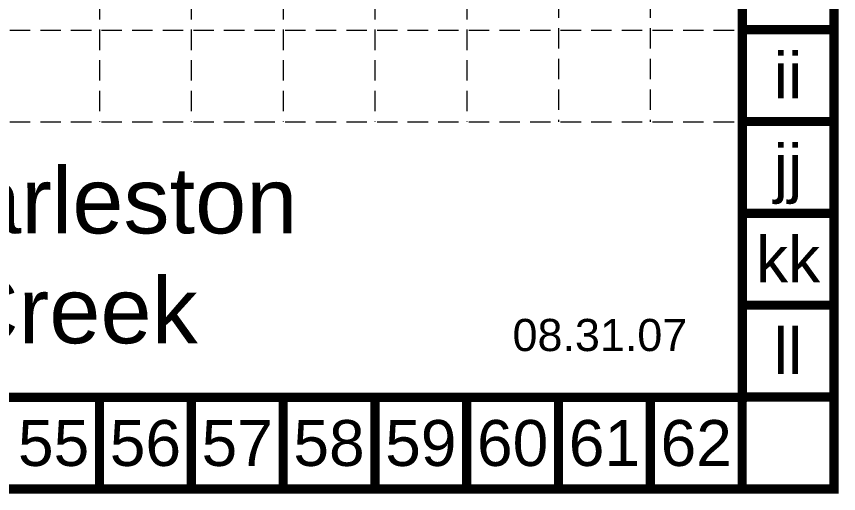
# Model space of a CAD drawing. Header units: inches. Extents: x 2547543 to 2548696, y 7125653 to 7126375.
# Drawn here: x 2548535.3 to 2548696.5, y 7125653.5 to 7125747 of the extents above; entities that cross this region are included whole.
import ezdxf
from ezdxf.enums import TextEntityAlignment as Align

# ---------------------------------------------------------------- set-up
doc = ezdxf.new("R2010")
doc.units = ezdxf.units.IN
doc.header["$MEASUREMENT"] = 0
doc.linetypes.add('HIDDEN', pattern=[0.375, 0.25, -0.125])
doc.layers.add('BASE', color=7, linetype='Continuous')
doc.layers.add('GRID', color=254, linetype='HIDDEN')
doc.styles.get("Standard").update_dxf_attribs({"font": 'ARIAL.TTF'})

msp = doc.modelspace()

# ---------------------------------------------------------------- linework, layer by layer
at = {"layer": 'BASE', "color": 9}
msp.add_line((2548677.58, 7126356.38), (2548677.58, 7125672.38), dxfattribs=at)
at = {"layer": 'BASE', "const_width": 1.8}
for points in [[(2547543.58, 7125654.38), (2548695.58, 7125654.38), (2548695.58, 7126374.38), (2547543.58, 7126374.38)], [(2547561.54, 7125672.37), (2548677.63, 7125672.34), (2548677.61, 7126356.38), (2547561.77, 7126356.41)]]:
    msp.add_lwpolyline(points, close=True, dxfattribs=at)
for points in [[(2548695.58, 7125744.38), (2548677.58, 7125744.38)], [(2548695.58, 7125726.38), (2548677.58, 7125726.38)], [(2548695.58, 7125708.38), (2548677.58, 7125708.38)], [(2548695.58, 7125690.38), (2548677.58, 7125690.38)], [(2548551.58, 7125654.38), (2548551.58, 7125672.38)], [(2548569.58, 7125654.38), (2548569.58, 7125672.38)], [(2548587.58, 7125654.38), (2548587.58, 7125672.38)], [(2548605.58, 7125654.38), (2548605.58, 7125672.38)], [(2548623.58, 7125654.38), (2548623.58, 7125672.38)], [(2548641.58, 7125654.38), (2548641.58, 7125672.38)], [(2548659.58, 7125654.38), (2548659.58, 7125672.38)], [(2548695.58, 7125672.38), (2548677.58, 7125672.38)], [(2548677.58, 7125654.38), (2548677.58, 7125672.38)]]:
    msp.add_lwpolyline(points, dxfattribs=at)
at = {"layer": 'GRID', "color": 252, "linetype": 'HIDDEN', "lineweight": 0, "ltscale": 16}
for p, q in [((2548641.55, 7126356.67), (2548641.55, 7125726.3)), ((2548659.55, 7126356.67), (2548659.55, 7125726.3)), ((2548551.58, 7126356.38), (2548551.58, 7125726.3)), ((2548569.58, 7126356.38), (2548569.58, 7125726.3)), ((2548587.58, 7126356.38), (2548587.58, 7125726.3)), ((2548605.58, 7126356.38), (2548605.58, 7125726.3)), ((2548623.58, 7126356.38), (2548623.58, 7125726.3)), ((2547561.99, 7125744.3), (2548677.99, 7125744.3)), ((2547561.99, 7125726.3), (2548677.99, 7125726.3))]:
    msp.add_line(p, q, dxfattribs=at)

# ---------------------------------------------------------------- texts
at = {"insert": (2548546.76, 7125717.37), "char_height": 12.9181, "width": 79.2543, "attachment_point": 2}
msp.add_mtext('Charleston Creek', dxfattribs=at)
at = {"layer": 'BASE'}
for s, p in [('ii', (2548686.58, 7125735.38)), ('jj', (2548686.58, 7125717.38)), ('kk', (2548686.58, 7125699.38)), ('ll', (2548686.58, 7125681.38)), ('55', (2548542.58, 7125663.38)), ('56', (2548560.58, 7125663.38)), ('57', (2548578.58, 7125663.38)), ('58', (2548596.58, 7125663.38)), ('59', (2548614.58, 7125663.38)), ('60', (2548632.58, 7125663.38)), ('61', (2548650.58, 7125663.38)), ('62', (2548668.58, 7125663.38))]:
    msp.add_text(s, height=9, dxfattribs=at).set_placement(p, align=Align.MIDDLE_CENTER)
msp.add_text('08.31.07', height=6.3, dxfattribs=at).set_placement((2548649.69, 7125681.39), align=Align.CENTER)

doc.saveas('drawing.dxf')
